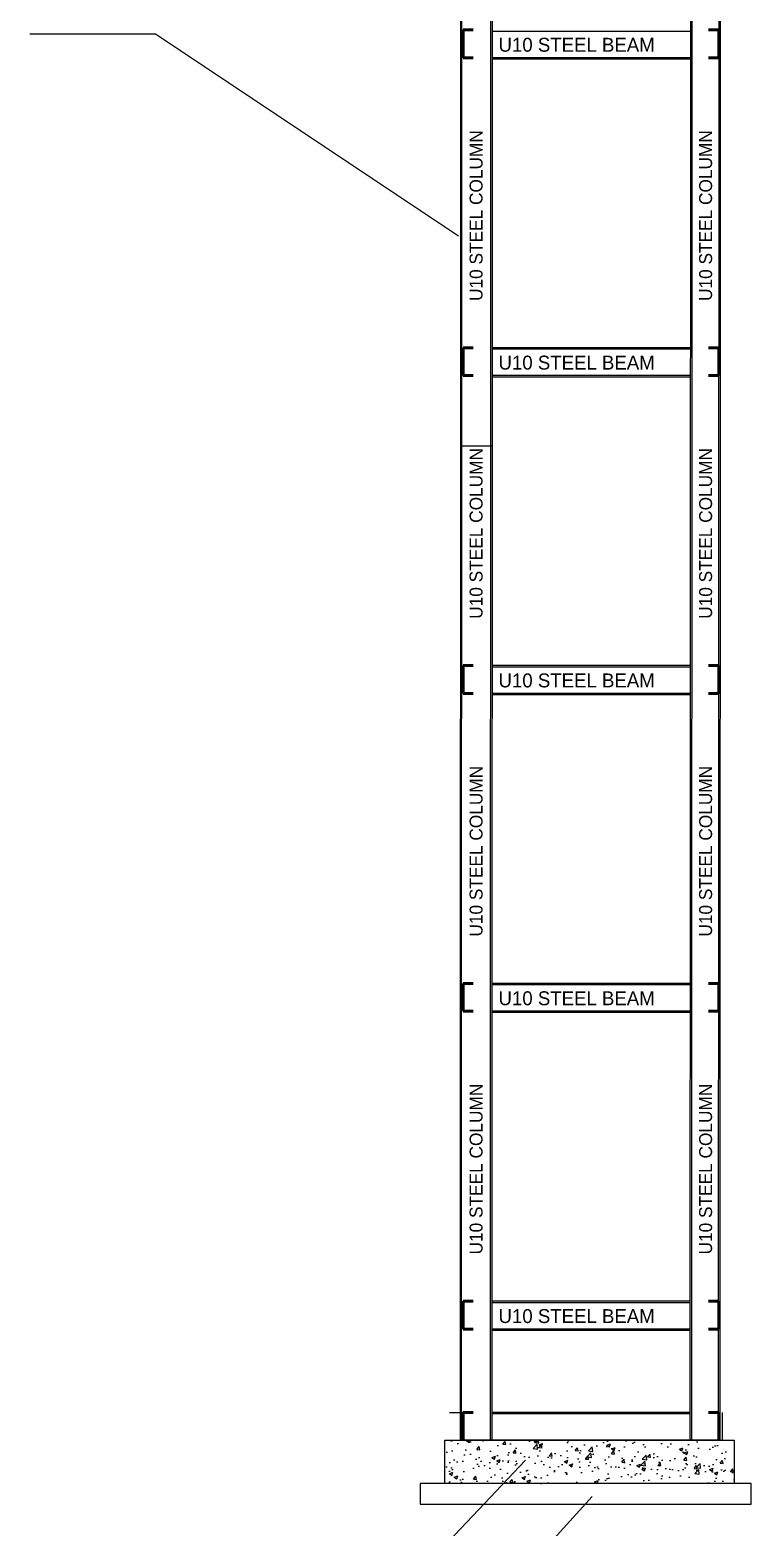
# Model space of a CAD drawing. Header units: millimetres. Extents: x -23396 to 106750, y 116 to 66281.
# Drawn here: x 26799 to 31900, y 5735 to 16334 of the extents above; entities that cross this region are included whole.
import ezdxf

# ---------------------------------------------------------------- set-up
doc = ezdxf.new("R2010")
doc.units = ezdxf.units.MM
doc.layers.add('Wall', color=1, linetype='Continuous', lineweight=50)

# ---------------------------------------------------------------- blocks, each defined once
blk = doc.blocks.new('*U32')
at = {"linetype": 'Continuous', "insert": (-4375.885578933521, 35), "char_height": 70, "attachment_point": 1}
blk.add_mtext_dynamic_manual_height_columns('U10 STEEL BEAM', width=8751.771157867042, gutter_width=2683.26485620928, heights=[0], dxfattribs=at)
blk = doc.blocks.new('*U33')
at = {"color": 0, "linetype": 'ByBlock', "lineweight": -2, "transparency": 16777216}
for p in [(3.919e-13, 6400), (2.939e-13, 4800), (1.959e-13, 3200), (9.8e-14, 1600), (0, 0)]:
    blk.add_blockref('*U32', p, dxfattribs=at)
blk = doc.blocks.new('*U34')
at = {"linetype": 'Continuous', "char_height": 65, "attachment_point": 1, "rotation": 90}
for width, insert in [(8751.771157867042, (-609.7866962275002, -9356.91840455393)), (18713.83680910786, (544.7866962275002, -9356.91840455393))]:
    blk.add_mtext_dynamic_manual_height_columns('U10 STEEL COLUMN', width=width, gutter_width=2683.26485620928, heights=[0], dxfattribs=dict(at, insert=insert))
blk = doc.blocks.new('*U35')
at = {"color": 0, "linetype": 'ByBlock', "lineweight": -2, "transparency": 16777216}
for p in [(2.939e-13, 4800), (1.959e-13, 3200), (9.8e-14, 1600), (0, 0)]:
    blk.add_blockref('*U34', p, dxfattribs=at)
blk = doc.blocks.new('U10U10 SEC')
h = blk.add_hatch()
h.set_pattern_fill('AR-CONC', color=4)
h.set_pattern_definition([(50, (55684.69538676165, 230826.0949689567), (182.184668996004, -15.93908553890308), [19.05, -209.55]), (355, (55684.69538676165, 230826.0949689567), (-35.24342142496934, 191.0568452390351), [15.24, -167.64058417]), (100.4514446999999, (55699.87739376165, 230824.7667154567), (146.9412470903533, 175.1177519121951), [16.19000879999999, -178.0902445999999]), (46.1842, (55684.69538676165, 230876.8949689567), (271.0790408921299, -42.04232793272715), [28.575, -314.325]), (96.63555760999992, (55707.28528676165, 230873.3914689566), (237.404134051503, 247.4261245977215), [24.28502314, -267.13560816]), (351.18415117, (55684.69538676165, 230876.8949689567), (237.404134064977, 247.4261245855327), [22.85996707, -251.45973192]), (21, (55710.09538676165, 230864.1949689567), (151.6143912691324, -102.2651981870876), [19.05, -209.55]), (326, (55710.09538676165, 230864.1949689567), (61.80202834764707, 184.1879661223192), [15.24, -167.64]), (71.45144499999999, (55722.72991936165, 230855.6728690567), (213.4164192787161, 81.92276888590526), [16.1900088, -178.0899375999999]), (37.5, (55684.69538676165, 230826.0949689567), (3.088603250591816, 84.55503887315311), [0, -165.608, 0, -170.18, 0, -168.275]), (7.499999999999999, (55684.69538676165, 230826.0949689567), (66.81966251030575, 100.1805748181195), [0, -97.02799999999999, 0, -161.798, 0, -64.135]), (327.5, (55628.05338676166, 230826.0949689567), (135.5905951668714, -5.728743992673443), [0, -63.5, 0, -198.12, 0, -262.89]), (317.5, (55602.65338676166, 230826.0949689567), (148.129181386018, 25.42649103333303), [0, -82.55, 0, -131.572, 0, -186.69])])
h.paths.add_polyline_path([(17287.58013568179, 269.955000000773), (15834.63013568137, 269.955000000773), (15834.63013568137, 51.88500000047497), (17287.58013568179, 51.88500000047497)])
h = blk.add_hatch()
h.set_pattern_fill('AR-CONC', color=4)
h.set_pattern_definition([(50, (43241.97173781216, 232440.9724801816), (182.184668996004, -15.93908553890308), [19.05, -209.55]), (355, (43241.97173781216, 232440.9724801816), (-35.24342142496934, 191.0568452390351), [15.24, -167.64058417]), (100.4514446999999, (43257.15374481217, 232439.6442266817), (146.9412470903533, 175.1177519121951), [16.19000879999999, -178.0902445999999]), (46.1842, (43241.97173781216, 232491.7724801816), (271.0790408921299, -42.04232793272715), [28.575, -314.325]), (96.63555760999994, (43264.56163781216, 232488.2689801816), (237.404134051503, 247.4261245977215), [24.28502314, -267.13560816]), (351.18415117, (43241.97173781216, 232491.7724801816), (237.404134064977, 247.4261245855327), [22.85996707, -251.45973192]), (21, (43267.37173781216, 232479.0724801816), (151.6143912691324, -102.2651981870876), [19.05, -209.55]), (326, (43267.37173781216, 232479.0724801816), (61.80202834764707, 184.1879661223192), [15.24, -167.64]), (71.45144499999999, (43280.00627041216, 232470.5503802816), (213.4164192787161, 81.92276888590526), [16.1900088, -178.0899375999999]), (37.5, (43241.97173781216, 232440.9724801816), (3.088603250591816, 84.55503887315311), [0, -165.608, 0, -170.18, 0, -168.275]), (7.499999999999999, (43241.97173781216, 232440.9724801816), (66.81966251030575, 100.1805748181195), [0, -97.02799999999999, 0, -161.798, 0, -64.135]), (327.5, (43185.32973781216, 232440.9724801816), (135.5905951668714, -5.728743992673443), [0, -63.5, 0, -198.12, 0, -262.89]), (317.5, (43159.92973781216, 232440.9724801816), (148.129181386018, 25.42649103333303), [0, -82.55, 0, -131.572, 0, -186.69])])
h.paths.add_polyline_path([(17289.3801356823, 269.9049999995623), (15834.63013568137, 269.9049999995623), (15834.63013568137, 51.88500000047497), (17289.3801356823, 51.88500000047497)])
at = {"color": 0}
for p, q in [((15915.83013568249, 16201.95500000077), (15910.83013568249, 269.9049999995623)), ((15920.83013568249, 16201.95500000077), (15915.83013568249, 269.9049999995623)), ((16067.08013568249, 16201.95500000077), (16062.08013568249, 269.9049999995623)), ((16074.58013568249, 16201.95500000077), (16069.58013568249, 269.9049999995623)), ((17068.18013568119, 269.9049999995623), (17073.18013568119, 16201.95500000077)), ((17075.68013568119, 269.9049999995623), (17080.68013568119, 16201.95500000077)), ((17210.93013568258, 269.9049999995623), (17215.93013568258, 16201.95500000077)), ((17218.43013568258, 269.9049999995623), (17223.43013568258, 16201.95500000077)), ((14378.08013568109, 7347.655000000319), (13747.04323204916, 7347.655000000319)), ((15903.1301356823, 6331.605000000505), (14378.08013568109, 7347.655000000319)), ((17068.18013568119, 7362.105000001611), (16069.58013568249, 7362.105000001611)), ((17068.18013568119, 7229.90499999933), (16069.58013568249, 7229.90499999933)), ((17068.18013568119, 7222.40499999933), (16069.58013568249, 7222.40499999933)), ((17068.18013568113, 5769.605000001611), (16069.58013568243, 5769.605000001611)), ((17068.18013568113, 5762.105000001611), (16069.58013568243, 5762.105000001611)), ((17068.18013568113, 5629.904999999329), (16069.58013568243, 5629.904999999329)), ((17068.18013568113, 5622.404999999329), (16069.58013568243, 5622.404999999329)), ((15910.52544790961, 5275.904436788318), (16071.42544791045, 5275.904436788318)), ((17068.18013568116, 4169.605000001611), (16069.58013568246, 4169.605000001611)), ((17068.18013568116, 4162.105000001611), (16069.58013568246, 4162.105000001611)), ((17068.18013568116, 4029.904999999329), (16069.58013568246, 4029.904999999329)), ((17068.18013568116, 4022.40499999933), (16069.58013568246, 4022.40499999933)), ((17068.18013568119, 2569.605000001611), (16069.58013568249, 2569.605000001611)), ((17068.18013568119, 2562.105000001611), (16069.58013568249, 2562.105000001611)), ((17068.18013568119, 2429.90499999933), (16069.58013568249, 2429.90499999933)), ((17068.18013568119, 2422.40499999933), (16069.58013568249, 2422.40499999933)), ((17068.18013568119, 969.6050000016112), (16069.58013568249, 969.6050000016112)), ((17068.18013568119, 962.1050000016111), (16069.58013568249, 962.1050000016111)), ((17068.18013568119, 829.9049999993294), (16069.58013568249, 829.9049999993294)), ((15910.83013568249, 775.8050000004004), (15910.83013568249, 269.9049999995623)), ((17068.18013568119, 822.4049999993294), (16069.58013568249, 822.4049999993294)), ((16069.58013568249, 744.8550000006799), (16069.58013568249, 269.9049999995623)), ((15857.88013568324, 409.6050000016111), (15908.68013568165, 409.6050000016111)), ((15921.38013568184, 269.9049999995623), (15921.38013568184, 409.6050000016111)), ((15921.38013568184, 409.6050000016111), (15972.18013568258, 409.6050000016111)), ((15972.18013568258, 409.6050000016111), (15921.38013568184, 409.6050000016111)), ((15921.38013568184, 409.6050000016111), (15921.38013568184, 269.9049999995623)), ((15972.18013568258, 409.6050000016111), (15921.38013568184, 409.6050000016111)), ((15921.38013568184, 409.6050000016111), (15921.38013568184, 269.9049999995623)), ((17068.18013568119, 409.6050000016111), (16069.58013568249, 409.6050000016111)), ((17068.18013568119, 402.1050000016112), (16069.58013568249, 402.1050000016112)), ((17229.03013568198, 409.6050000016111), (17229.03013568198, 269.9049999995623)), ((15834.63013568137, 269.9049999995623), (17289.3801356823, 269.9049999995623)), ((15834.63013568137, 51.88500000047497), (15834.63013568137, 269.9049999995623)), ((17218.43013568258, 269.9049999995623), (15908.68013568165, 269.9049999995623)), ((16069.58013568249, 269.9049999995623), (17269.23013568216, 269.9049999995623)), ((17289.3801356823, 269.9049999995623), (17289.3801356823, 51.88500000047497)), ((15364.73013568263, -756.6850000002887), (16238.880135683, 170.4050000000279)), ((17374.03013568198, 51.88500000047497), (15709.73013568147, 51.88500000047497)), ((15709.73013568147, 51.88500000047497), (15709.73013568147, -51.81500000064261)), ((17289.3801356823, 51.88500000047497), (15834.63013568137, 51.88500000047497)), ((17374.03013568198, -51.81500000064261), (17374.03013568198, 51.88500000047497)), ((15521.33013568179, -1175.82000000053), (16574.5226320111, -13.71500000008382)), ((15709.73013568147, -51.81500000064261), (17374.03013568198, -51.81500000064261))]:
    blk.add_line(p, q, dxfattribs=at)
at = {"layer": 'Wall'}
for p, q in [((15926.38013568184, 7229.905000001775), (15926.38013568184, 7369.605000001495)), ((15926.38013568184, 7369.605000001495), (15977.18013568258, 7369.605000001495)), ((15977.18013568258, 7369.605000001495), (15926.38013568184, 7369.605000001495)), ((15926.38013568184, 7369.605000001495), (15926.38013568184, 7229.905000001775)), ((15977.18013568258, 7369.605000001495), (15926.38013568184, 7369.605000001495)), ((15926.38013568184, 7369.605000001495), (15926.38013568184, 7229.905000001775)), ((17211.38013568172, 7369.605000001495), (17160.58013568098, 7369.605000001495)), ((17160.58013568098, 7369.605000001495), (17211.38013568172, 7369.605000001495)), ((17160.58013568098, 7369.605000001495), (17211.38013568172, 7369.605000001495)), ((17211.38013568172, 7229.905000001775), (17211.38013568172, 7369.605000001495)), ((17211.38013568172, 7369.605000001495), (17211.38013568172, 7229.905000001775)), ((17211.38013568172, 7369.605000001495), (17211.38013568172, 7229.905000001775)), ((15977.18013568258, 7229.905000001775), (15926.38013568184, 7229.905000001775)), ((15926.38013568184, 7229.905000001775), (15977.18013568258, 7229.905000001775)), ((15977.18013568258, 7229.905000001775), (15926.38013568184, 7229.905000001775)), ((17160.58013568098, 7229.905000001775), (17211.38013568172, 7229.905000001775)), ((17211.38013568172, 7229.905000001775), (17160.58013568098, 7229.905000001775)), ((17160.58013568098, 7229.905000001775), (17211.38013568172, 7229.905000001775)), ((15926.38013568192, 5629.905000001774), (15926.38013568192, 5769.605000001495)), ((15926.38013568192, 5769.605000001495), (15977.18013568267, 5769.605000001495)), ((15977.18013568267, 5769.605000001495), (15926.38013568192, 5769.605000001495)), ((15926.38013568192, 5769.605000001495), (15926.38013568192, 5629.905000001774)), ((15977.18013568267, 5769.605000001495), (15926.38013568192, 5769.605000001495)), ((15926.38013568192, 5769.605000001495), (15926.38013568192, 5629.905000001774)), ((17211.38013568181, 5769.605000001495), (17160.58013568106, 5769.605000001495)), ((17160.58013568106, 5769.605000001495), (17211.38013568181, 5769.605000001495)), ((17160.58013568106, 5769.605000001495), (17211.38013568181, 5769.605000001495)), ((17211.38013568181, 5629.905000001774), (17211.38013568181, 5769.605000001495)), ((17211.38013568181, 5769.605000001495), (17211.38013568181, 5629.905000001774)), ((17211.38013568181, 5769.605000001495), (17211.38013568181, 5629.905000001774)), ((15977.18013568267, 5629.905000001774), (15926.38013568192, 5629.905000001774)), ((15926.38013568192, 5629.905000001774), (15977.18013568267, 5629.905000001774)), ((15977.18013568267, 5629.905000001774), (15926.38013568192, 5629.905000001774)), ((17160.58013568106, 5629.905000001774), (17211.38013568181, 5629.905000001774)), ((17211.38013568181, 5629.905000001774), (17160.58013568106, 5629.905000001774)), ((17160.58013568106, 5629.905000001774), (17211.38013568181, 5629.905000001774)), ((15926.38013568184, 4029.905000001774), (15926.38013568184, 4169.605000001495)), ((15926.38013568184, 4169.605000001495), (15977.18013568258, 4169.605000001495)), ((15977.18013568258, 4169.605000001495), (15926.38013568184, 4169.605000001495)), ((15926.38013568184, 4169.605000001495), (15926.38013568184, 4029.905000001774)), ((15977.18013568258, 4169.605000001495), (15926.38013568184, 4169.605000001495)), ((15926.38013568184, 4169.605000001495), (15926.38013568184, 4029.905000001774)), ((17211.38013568172, 4169.605000001495), (17160.58013568098, 4169.605000001495)), ((17160.58013568098, 4169.605000001495), (17211.38013568172, 4169.605000001495)), ((17160.58013568098, 4169.605000001495), (17211.38013568172, 4169.605000001495)), ((17211.38013568172, 4029.905000001774), (17211.38013568172, 4169.605000001495)), ((17211.38013568172, 4169.605000001495), (17211.38013568172, 4029.905000001774)), ((17211.38013568172, 4169.605000001495), (17211.38013568172, 4029.905000001774)), ((15977.18013568258, 4029.905000001774), (15926.38013568184, 4029.905000001774)), ((15926.38013568184, 4029.905000001774), (15977.18013568258, 4029.905000001774)), ((15977.18013568258, 4029.905000001774), (15926.38013568184, 4029.905000001774)), ((17160.58013568098, 4029.905000001774), (17211.38013568172, 4029.905000001774)), ((17211.38013568172, 4029.905000001774), (17160.58013568098, 4029.905000001774)), ((17160.58013568098, 4029.905000001774), (17211.38013568172, 4029.905000001774)), ((15926.38013568192, 2429.905000001774), (15926.38013568192, 2569.605000001495)), ((15926.38013568192, 2569.605000001495), (15977.18013568267, 2569.605000001495)), ((15977.18013568267, 2569.605000001495), (15926.38013568192, 2569.605000001495)), ((15926.38013568192, 2569.605000001495), (15926.38013568192, 2429.905000001774)), ((15977.18013568267, 2569.605000001495), (15926.38013568192, 2569.605000001495)), ((15926.38013568192, 2569.605000001495), (15926.38013568192, 2429.905000001774)), ((17211.38013568181, 2569.605000001495), (17160.58013568106, 2569.605000001495)), ((17160.58013568106, 2569.605000001495), (17211.38013568181, 2569.605000001495)), ((17160.58013568106, 2569.605000001495), (17211.38013568181, 2569.605000001495)), ((17211.38013568181, 2429.905000001774), (17211.38013568181, 2569.605000001495)), ((17211.38013568181, 2569.605000001495), (17211.38013568181, 2429.905000001774)), ((17211.38013568181, 2569.605000001495), (17211.38013568181, 2429.905000001774)), ((15977.18013568267, 2429.905000001774), (15926.38013568192, 2429.905000001774)), ((15926.38013568192, 2429.905000001774), (15977.18013568267, 2429.905000001774)), ((15977.18013568267, 2429.905000001774), (15926.38013568192, 2429.905000001774)), ((17160.58013568106, 2429.905000001774), (17211.38013568181, 2429.905000001774)), ((17211.38013568181, 2429.905000001774), (17160.58013568106, 2429.905000001774)), ((17160.58013568106, 2429.905000001774), (17211.38013568181, 2429.905000001774)), ((15926.38013568184, 829.905000001774), (15926.38013568184, 969.6050000014947)), ((15926.38013568184, 969.6050000014947), (15977.18013568258, 969.6050000014947)), ((15977.18013568258, 969.6050000014947), (15926.38013568184, 969.6050000014947)), ((15926.38013568184, 969.6050000014947), (15926.38013568184, 829.905000001774)), ((15977.18013568258, 969.6050000014947), (15926.38013568184, 969.6050000014947)), ((15926.38013568184, 969.6050000014947), (15926.38013568184, 829.905000001774)), ((17211.38013568172, 969.6050000014947), (17160.58013568098, 969.6050000014947)), ((17160.58013568098, 969.6050000014947), (17211.38013568172, 969.6050000014947)), ((17160.58013568098, 969.6050000014947), (17211.38013568172, 969.6050000014947)), ((17211.38013568172, 829.905000001774), (17211.38013568172, 969.6050000014947)), ((17211.38013568172, 969.6050000014947), (17211.38013568172, 829.905000001774)), ((17211.38013568172, 969.6050000014947), (17211.38013568172, 829.905000001774)), ((15977.18013568258, 829.905000001774), (15926.38013568184, 829.905000001774)), ((15926.38013568184, 829.905000001774), (15977.18013568258, 829.905000001774)), ((15977.18013568258, 829.905000001774), (15926.38013568184, 829.905000001774)), ((17160.58013568098, 829.905000001774), (17211.38013568172, 829.905000001774)), ((17211.38013568172, 829.905000001774), (17160.58013568098, 829.905000001774)), ((17160.58013568098, 829.905000001774), (17211.38013568172, 829.905000001774)), ((15926.38013568184, 269.9050000017741), (15926.38013568184, 409.6050000014948)), ((15926.38013568184, 409.6050000014948), (15977.18013568258, 409.6050000014948)), ((15977.18013568258, 409.6050000014948), (15926.38013568184, 409.6050000014948)), ((15926.38013568184, 409.6050000014948), (15926.38013568184, 269.9050000017741)), ((15977.18013568258, 409.6050000014948), (15926.38013568184, 409.6050000014948)), ((15926.38013568184, 409.6050000014948), (15926.38013568184, 269.9050000017741)), ((17211.38013568172, 409.6050000014948), (17160.58013568098, 409.6050000014948)), ((17160.58013568098, 409.6050000014948), (17211.38013568172, 409.6050000014948)), ((17160.58013568098, 409.6050000014948), (17211.38013568172, 409.6050000014948)), ((17211.38013568172, 269.9050000017741), (17211.38013568172, 409.6050000014948)), ((17211.38013568172, 409.6050000014948), (17211.38013568172, 269.9050000017741)), ((17211.38013568172, 409.6050000014948), (17211.38013568172, 269.9050000017741))]:
    blk.add_line(p, q, dxfattribs=at)
for name, p in [('*U33', (20479.81823018113, 894.9324975546915)), ('*U35', (16568.30701390248, 10562.12690962289))]:
    blk.add_blockref(name, p)

msp = doc.modelspace()

# ---------------------------------------------------------------- block references
at = {"xscale": 1.40625, "yscale": 1.40625, "zscale": 1.40625}
msp.add_blockref('U10U10 SEC', (7467.516750961465, 5970.319913582156), dxfattribs=at)

doc.saveas('drawing.dxf')
